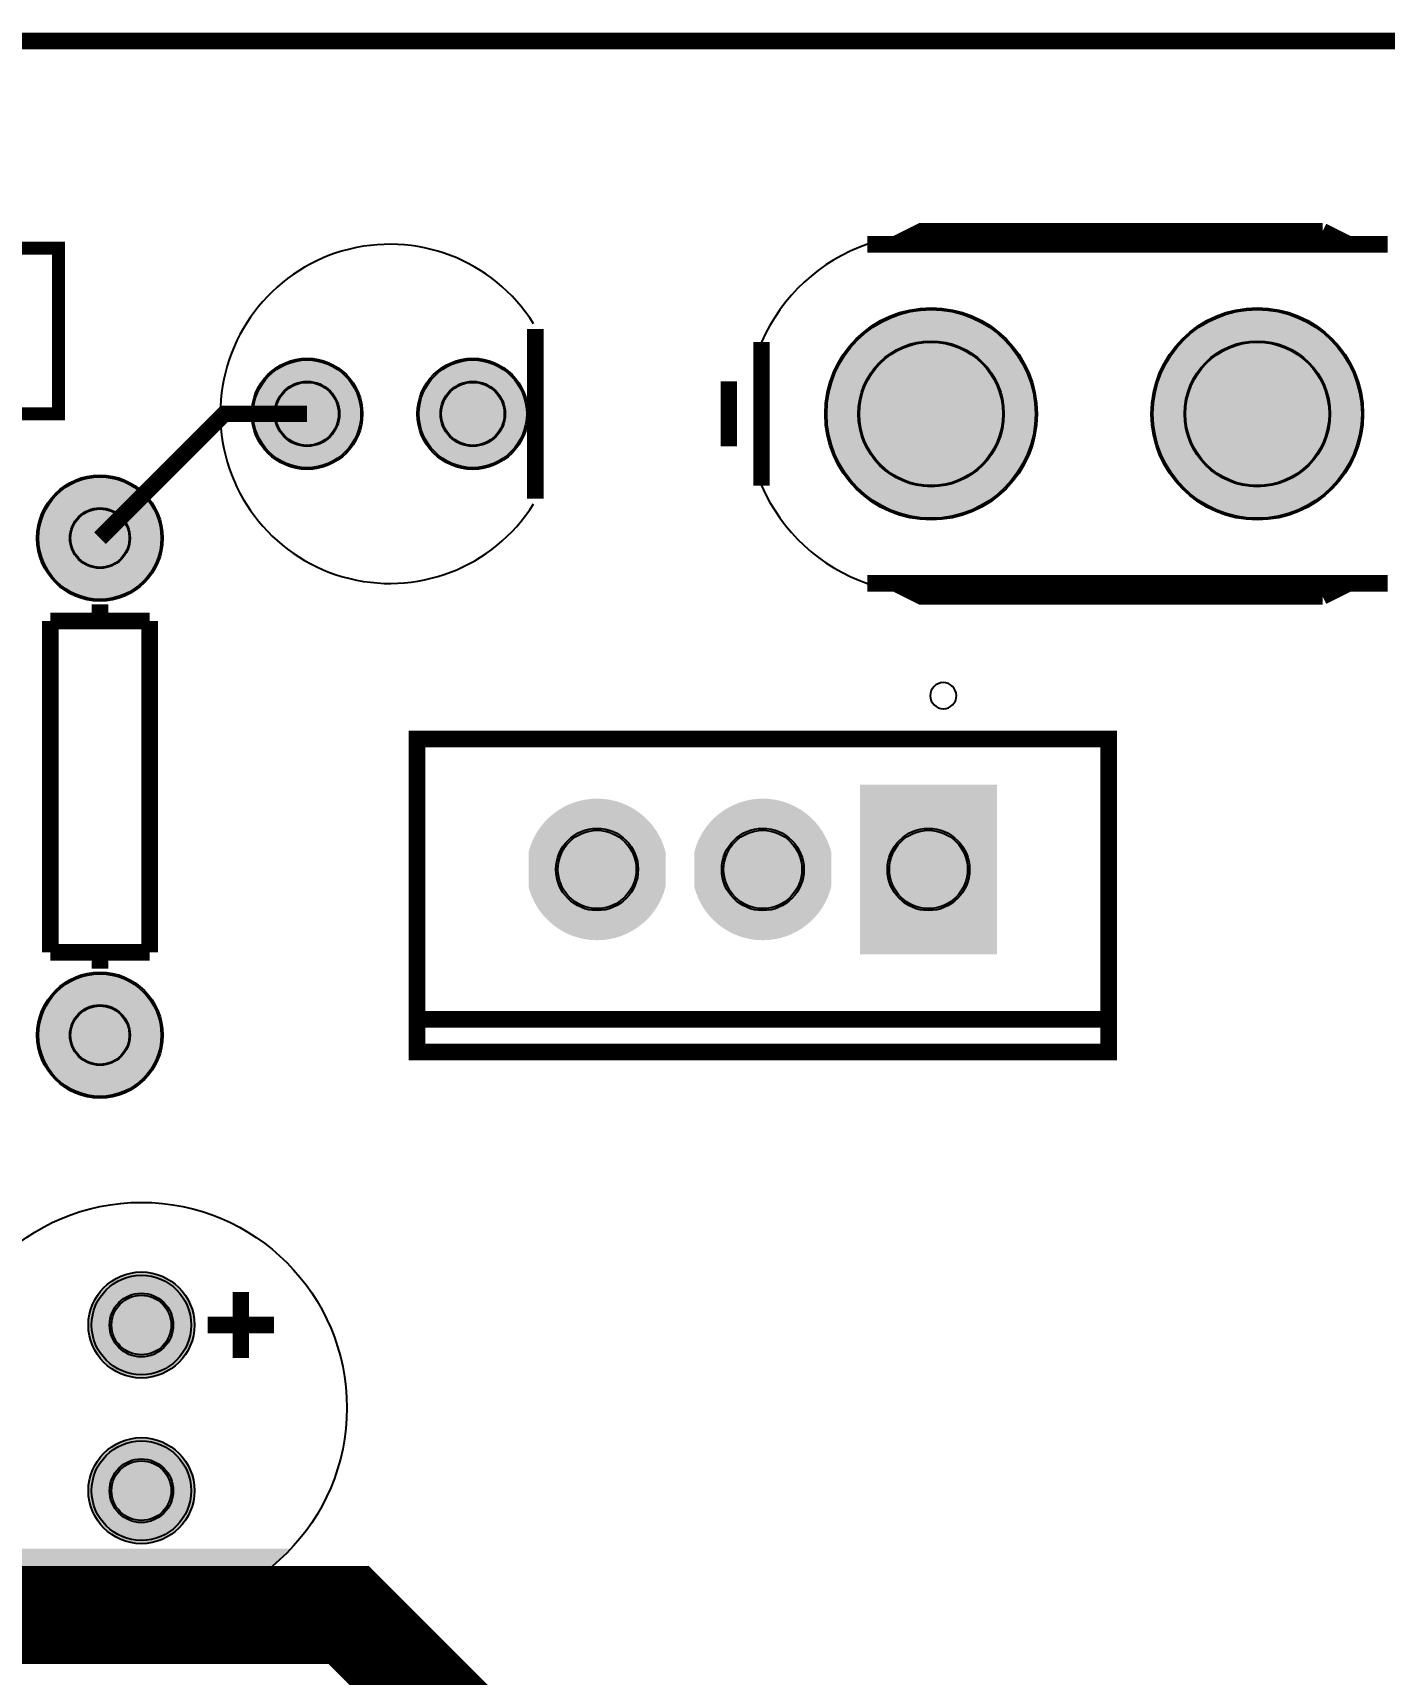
# Model space of a CAD drawing. Header units: millimetres. Extents: x 0 to 136, y 0 to 68.
# Drawn here: x 77.71 to 98.42, y 34.65 to 59.82 of the extents above; entities that cross this region are included whole.
import ezdxf

# ---------------------------------------------------------------- set-up
doc = ezdxf.new("R2010")
doc.units = ezdxf.units.MM
for name, color, linetype, true_color in [('BoardOutLine', 7, 'Continuous', 0xff00ff), ('BottomSolderMaskLayer', 7, 'Continuous', 0xaa00ff), ('Document', 7, 'Continuous', 0xffffff), ('Inner1', 7, 'Continuous', 0x999966), ('Multi-Layer', 7, 'Continuous', 0xc0c0c0), ('TopLayer', 7, 'Continuous', 0xff0000), ('TopSilkLayer', 7, 'Continuous', 0xffcc00), ('TopSolderMaskLayer', 7, 'Continuous', 0x800080)]:
    doc.layers.add(name, color=color, linetype=linetype, true_color=true_color)

msp = doc.modelspace()

# ---------------------------------------------------------------- hatches: boundary and pattern name
at = {"layer": 'BottomSolderMaskLayer'}
for points in [[(89.855, 53.975, 1), (93.105, 53.975, 1)], [(94.855, 53.975, 1), (98.105, 53.975, 1)], [(81.064, 53.975, 1), (82.766, 53.975, 1)], [(83.604, 53.975, 1), (85.306, 53.975, 1)], [(77.775, 52.07, 1), (79.705, 52.07, 1)], [(87.411, 46.73, -0.785398), (85.309, 46.73), (85.309, 47.25, -0.785398), (87.411, 47.25)], [(89.951, 46.73, -0.785398), (87.849, 46.73), (87.849, 47.25, -0.785398), (89.951, 47.25)], [(92.492, 45.69), (90.388, 45.69), (90.388, 48.29), (92.492, 48.29)], [(77.775, 44.45, 1), (79.705, 44.45, 1)], [(78.562, 40.005, 1), (80.188, 40.005, 1)], [(78.562, 37.465, 1), (80.188, 37.465, 1)]]:
    msp.add_hatch(color=256, dxfattribs=at).paths.add_polyline_path(points)
at = {"layer": 'Document'}
msp.add_hatch(color=256, dxfattribs=at).paths.add_polyline_path([(88.48, 53.475), (88.28, 53.475), (88.28, 54.475), (88.48, 54.475)])
at = {"layer": 'Multi-Layer'}
for points in [[(89.88, 53.975, 1), (93.08, 53.975, 1)], [(94.88, 53.975, 1), (98.08, 53.975, 1)], [(81.089, 53.975, 1), (82.74, 53.975, 1)], [(83.629, 53.975, 1), (85.28, 53.975, 1)], [(77.8, 52.07, 1), (79.68, 52.07, 1)], [(92.441, 45.74), (90.439, 45.74), (90.439, 48.24), (92.441, 48.24)], [(87.36, 46.74, -0.785398), (85.36, 46.74), (85.36, 47.24, -0.785398), (87.36, 47.24)], [(89.9, 46.74, -0.785398), (87.9, 46.74), (87.9, 47.24, -0.785398), (89.9, 47.24)], [(77.8, 44.45, 1), (79.68, 44.45, 1)], [(78.613, 40.005, 1), (80.137, 40.005, 1)], [(78.613, 37.465, 1), (80.137, 37.465, 1)]]:
    msp.add_hatch(color=256, dxfattribs=at).paths.add_polyline_path(points)
at = {"layer": 'TopSilkLayer'}
msp.add_hatch(color=256, dxfattribs=at).paths.add_polyline_path([(81.661, 36.576), (81.607, 36.518), (81.552, 36.461), (81.495, 36.406), (81.437, 36.352), (81.377, 36.3), (81.316, 36.249), (81.254, 36.2), (81.191, 36.152), (81.126, 36.106), (81.06, 36.062), (80.994, 36.02), (80.926, 35.979), (80.857, 35.94), (80.787, 35.903), (80.716, 35.867), (80.644, 35.834), (80.571, 35.802), (80.498, 35.772), (80.424, 35.744), (80.349, 35.718), (80.273, 35.694), (80.197, 35.672), (80.121, 35.652), (80.043, 35.633), (79.966, 35.617), (79.888, 35.603), (79.81, 35.591), (79.731, 35.581), (79.652, 35.572), (79.573, 35.566), (79.494, 35.562), (79.415, 35.56), (79.335, 35.56), (79.256, 35.562), (79.177, 35.566), (79.098, 35.572), (79.019, 35.581), (78.941, 35.591), (78.862, 35.603), (78.784, 35.617), (78.707, 35.633), (78.629, 35.652), (78.553, 35.672), (78.477, 35.694), (78.401, 35.718), (78.326, 35.744), (78.252, 35.772), (78.179, 35.802), (78.106, 35.834), (78.034, 35.867), (77.963, 35.903), (77.893, 35.94), (77.824, 35.979), (77.756, 36.02), (77.69, 36.062), (77.624, 36.106), (77.559, 36.152), (77.496, 36.2), (77.434, 36.249), (77.373, 36.3), (77.313, 36.352), (77.255, 36.406), (77.198, 36.461), (77.143, 36.518), (77.089, 36.576)])
at = {"layer": 'TopSolderMaskLayer'}
for points in [[(89.855, 53.975, 1), (93.105, 53.975, 1)], [(94.855, 53.975, 1), (98.105, 53.975, 1)], [(81.064, 53.975, 1), (82.766, 53.975, 1)], [(83.604, 53.975, 1), (85.306, 53.975, 1)], [(77.775, 52.07, 1), (79.705, 52.07, 1)], [(87.411, 46.73, -0.785398), (85.309, 46.73), (85.309, 47.25, -0.785398), (87.411, 47.25)], [(89.951, 46.73, -0.785398), (87.849, 46.73), (87.849, 47.25, -0.785398), (89.951, 47.25)], [(92.492, 45.69), (90.388, 45.69), (90.388, 48.29), (92.492, 48.29)], [(77.775, 44.45, 1), (79.705, 44.45, 1)], [(78.562, 40.005, 1), (80.188, 40.005, 1)], [(78.562, 37.465, 1), (80.188, 37.465, 1)]]:
    msp.add_hatch(color=256, dxfattribs=at).paths.add_polyline_path(points)

# ---------------------------------------------------------------- linework, layer by layer
at = {"layer": 'BoardOutLine', "const_width": 0.254}
msp.add_lwpolyline([(105.41, 59.69), (3.63, 59.69)], dxfattribs=at)
at = {"layer": 'BottomSolderMaskLayer'}
for centre, radius in [((91.48, 53.975), 1.625), ((96.48, 53.975), 1.625), ((91.48, 53.975), 1.117), ((96.48, 53.975), 1.117), ((81.915, 53.975), 0.851), ((84.455, 53.975), 0.851), ((81.915, 53.975), 0.497), ((84.455, 53.975), 0.497), ((78.74, 52.07), 0.965), ((78.74, 52.07), 0.462), ((86.36, 46.99), 0.63), ((88.9, 46.99), 0.63), ((91.44, 46.99), 0.63), ((78.74, 44.45), 0.965), ((78.74, 44.45), 0.462), ((79.375, 40.005), 0.813), ((79.375, 40.005), 0.488), ((79.375, 37.465), 0.813), ((79.375, 37.465), 0.488)]:
    msp.add_circle(centre, radius, dxfattribs=at)
at = {"layer": 'Inner1', "const_width": 1.5}
msp.add_lwpolyline([(66.675, 33.02), (68.58, 33.02), (71.12, 35.56), (82.55, 35.56), (85.09, 33.02)], dxfattribs=at)
at = {"layer": 'Multi-Layer'}
for centre, radius in [((91.48, 53.975), 1.6), ((96.48, 53.975), 1.6), ((91.48, 53.975), 1.1), ((96.48, 53.975), 1.1), ((81.915, 53.975), 0.826), ((84.455, 53.975), 0.826), ((81.915, 53.975), 0.483), ((84.455, 53.975), 0.483), ((78.74, 52.07), 0.94), ((78.74, 52.07), 0.45), ((86.36, 46.99), 0.6), ((88.9, 46.99), 0.6), ((91.44, 46.99), 0.6), ((78.74, 44.45), 0.94), ((78.74, 44.45), 0.45), ((79.375, 40.005), 0.762), ((79.375, 40.005), 0.457), ((79.375, 37.465), 0.762), ((79.375, 37.465), 0.457)]:
    msp.add_circle(centre, radius, dxfattribs=at)
at = {"layer": 'TopLayer', "const_width": 0.254}
msp.add_lwpolyline([(78.74, 52.07), (80.645, 53.975), (81.915, 53.975)], dxfattribs=at)
at = {"layer": 'TopSilkLayer'}
for points, const_width in [([(90.93, 56.575), (91.33, 56.775), (97.48, 56.775)], 0.254), ([(97.88, 56.575), (97.48, 56.775)], 0.254), ([(98.48, 56.575), (90.505, 56.575)], 0.254), ([(76.2, 53.975), (78.105, 53.975), (78.105, 56.515), (70.485, 56.515), (70.485, 53.975)], 0.203), ([(85.415, 52.675), (85.415, 55.275)], 0.254), ([(88.88, 55.075), (88.88, 52.875)], 0.254), ([(88.38, 54.475), (88.38, 53.475)], 0.254), ([(98.48, 51.375), (90.505, 51.375)], 0.254), ([(90.93, 51.375), (91.33, 51.175), (97.48, 51.175)], 0.254), ([(97.88, 51.375), (97.48, 51.175)], 0.254), ([(78.74, 50.8), (78.74, 51.054)], 0.254), ([(77.978, 50.8), (78.74, 50.8)], 0.254), ([(77.978, 45.72), (77.978, 50.8)], 0.254), ([(78.74, 50.8), (79.502, 50.8)], 0.254), ([(79.502, 50.8), (79.502, 45.72)], 0.254), ([(78.74, 45.72), (77.978, 45.72)], 0.254), ([(78.74, 45.72), (78.74, 45.466)], 0.254), ([(79.502, 45.72), (78.74, 45.72)], 0.254), ([(83.6, 44.69), (94.2, 44.69)], 0.254), ([(80.899, 40.513), (80.899, 39.497)], 0.254), ([(81.407, 40.005), (80.391, 40.005)], 0.254)]:
    msp.add_lwpolyline(points, dxfattribs=dict(at, const_width=const_width))
at = {"layer": 'TopSilkLayer', "const_width": 0.254}
msp.add_lwpolyline([(94.201, 44.191), (83.599, 44.191), (83.599, 48.989), (94.201, 48.989), (94.201, 44.196), (94.201, 44.191)], close=True, dxfattribs=at)
at = {"layer": 'TopSilkLayer'}
msp.add_circle((79.375, 38.735), 3.15, dxfattribs=at)
for centre, radius, start, end in [((83.184, 53.975), 2.6, 32.1032, 327.8968), ((91.401, 53.975), 2.75, 109.0115, 156.4218), ((91.401, 53.975), 2.75, 203.5782, 250.9885), ((91.667, 49.654), 0.2, 270.3638, 270)]:
    msp.add_arc(centre, radius, start, end, dxfattribs=at)
at = {"layer": 'TopSolderMaskLayer'}
for centre, radius in [((91.48, 53.975), 1.625), ((96.48, 53.975), 1.625), ((91.48, 53.975), 1.117), ((96.48, 53.975), 1.117), ((81.915, 53.975), 0.851), ((84.455, 53.975), 0.851), ((81.915, 53.975), 0.497), ((84.455, 53.975), 0.497), ((78.74, 52.07), 0.965), ((78.74, 52.07), 0.462), ((86.36, 46.99), 0.63), ((88.9, 46.99), 0.63), ((91.44, 46.99), 0.63), ((78.74, 44.45), 0.965), ((78.74, 44.45), 0.462), ((79.375, 40.005), 0.813), ((79.375, 40.005), 0.488), ((79.375, 37.465), 0.813), ((79.375, 37.465), 0.488)]:
    msp.add_circle(centre, radius, dxfattribs=at)

doc.saveas('drawing.dxf')
